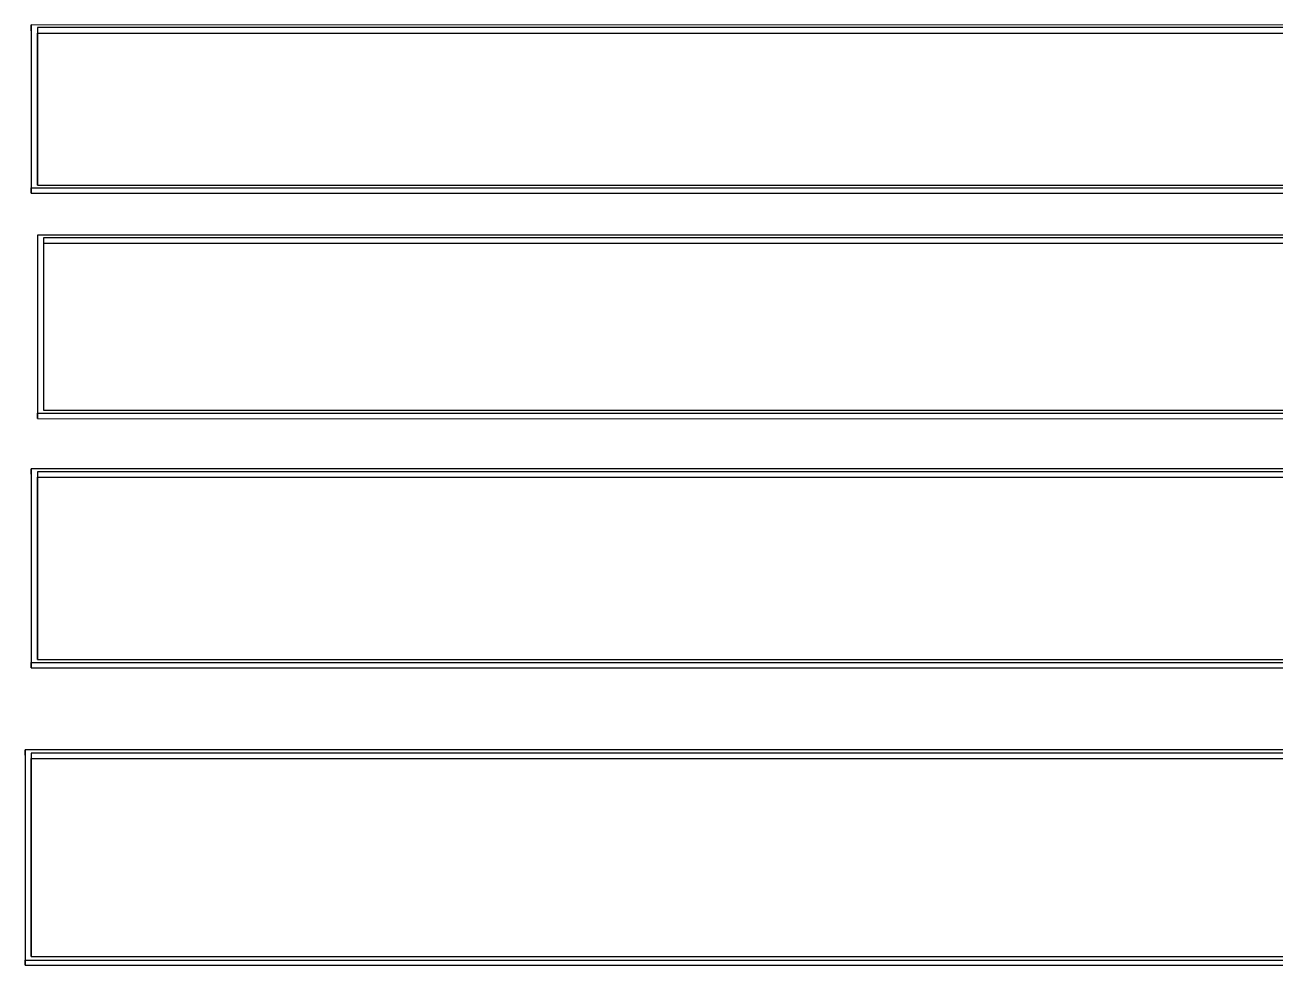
# Model space of a CAD drawing. Header units: millimetres. Extents: x 2371 to 4515, y 843 to 2359.
# Drawn here: x 2896.99 to 2907.04, y 2130.16 to 2137.71 of the extents above; entities that cross this region are included whole.
import ezdxf

# ---------------------------------------------------------------- set-up
doc = ezdxf.new("R2010")
doc.units = ezdxf.units.MM

msp = doc.modelspace()

# ---------------------------------------------------------------- linework, layer by layer
at = {"color": 7, "linetype": 'Continuous', "lineweight": 25}
for p, q in [((2897.045, 2137.66), (2897.045, 2137.706)), ((2919.028, 2137.705), (2897.045, 2137.706)), ((2918.978, 2137.686), (2897.095, 2137.686)), ((2897.095, 2137.641), (2918.978, 2137.641)), ((2897.045, 2136.698), (2897.045, 2136.355)), ((2897.045, 2136.355), (2897.045, 2136.4)), ((2897.045, 2136.4), (2919.028, 2136.399)), ((2897.045, 2136.355), (2919.028, 2136.355)), ((2897.095, 2136.421), (2918.978, 2136.42)), ((2897.095, 2136.02), (2897.095, 2135.976)), ((2919.078, 2136.02), (2897.095, 2136.02)), ((2897.145, 2135.999), (2919.028, 2135.999)), ((2897.145, 2135.955), (2897.145, 2135.999)), ((2897.145, 2135.955), (2919.028, 2135.955)), ((2897.095, 2134.746), (2897.095, 2134.546)), ((2897.095, 2134.546), (2897.095, 2134.589)), ((2897.095, 2134.589), (2919.078, 2134.589)), ((2897.095, 2134.546), (2919.078, 2134.545)), ((2919.028, 2134.611), (2897.145, 2134.612)), ((2897.045, 2134.1), (2897.045, 2134.143)), ((2919.028, 2134.143), (2897.045, 2134.143)), ((2918.978, 2134.119), (2897.095, 2134.12)), ((2897.095, 2134.077), (2918.978, 2134.077)), ((2897.045, 2132.953), (2897.045, 2132.546)), ((2897.095, 2132.612), (2918.978, 2132.612)), ((2897.045, 2132.546), (2897.045, 2132.588)), ((2897.045, 2132.588), (2919.028, 2132.587)), ((2897.045, 2132.546), (2919.028, 2132.546)), ((2896.995, 2131.845), (2896.995, 2131.886)), ((2908.978, 2131.886), (2896.995, 2131.886)), ((2908.928, 2131.86), (2897.045, 2131.86)), ((2897.045, 2131.819), (2908.928, 2131.819)), ((2896.995, 2130.6), (2896.995, 2130.16)), ((2896.995, 2130.16), (2896.995, 2130.2)), ((2896.995, 2130.2), (2908.978, 2130.2)), ((2897.045, 2130.227), (2908.928, 2130.227)), ((2896.995, 2130.16), (2908.978, 2130.16))]:
    msp.add_line(p, q, dxfattribs=at)
for points, knots in [([(2897.045, 2137.706), (2897.045, 2137.579), (2897.045, 2137.326), (2897.045, 2136.892), (2897.045, 2136.579), (2897.045, 2136.4)], [0, 0, 0, 0, 0.300085, 0.60017, 1, 1, 1, 1]), ([(2897.095, 2137.686), (2897.095, 2137.56), (2897.095, 2137.306), (2897.095, 2136.885), (2897.095, 2136.586), (2897.095, 2136.421)], [0, 0, 0, 0, 0.309667, 0.619333, 1, 1, 1, 1]), ([(2897.095, 2136.421), (2897.095, 2136.514), (2897.095, 2136.717), (2897.095, 2137.128), (2897.095, 2137.436), (2897.095, 2137.641)], [0, 0, 0, 0, 0.2235818, 0.4824551, 1, 1, 1, 1]), ([(2897.095, 2136.02), (2897.095, 2135.881), (2897.095, 2135.603), (2897.095, 2135.127), (2897.095, 2134.785), (2897.095, 2134.589)], [0, 0, 0, 0, 0.300085, 0.60017, 1, 1, 1, 1]), ([(2897.145, 2134.612), (2897.145, 2134.759), (2897.145, 2135.053), (2897.145, 2135.516), (2897.145, 2135.827), (2897.145, 2135.999)], [0, 0, 0, 0, 0.309667, 0.619333, 1, 1, 1, 1]), ([(2897.145, 2134.612), (2897.145, 2134.716), (2897.145, 2134.939), (2897.145, 2135.391), (2897.145, 2135.729), (2897.145, 2135.955)], [0, 0, 0, 0, 0.226561, 0.484441, 1, 1, 1, 1]), ([(2897.045, 2134.143), (2897.045, 2133.991), (2897.045, 2133.688), (2897.045, 2133.171), (2897.045, 2132.8), (2897.045, 2132.588)], [0, 0, 0, 0, 0.300085, 0.60017, 1, 1, 1, 1]), ([(2897.095, 2134.12), (2897.095, 2133.968), (2897.095, 2133.664), (2897.095, 2133.163), (2897.095, 2132.808), (2897.095, 2132.612)], [0, 0, 0, 0, 0.309667, 0.619333, 1, 1, 1, 1]), ([(2897.095, 2132.612), (2897.095, 2132.727), (2897.095, 2132.97), (2897.095, 2133.463), (2897.095, 2133.831), (2897.095, 2134.077)], [0, 0, 0, 0, 0.2291, 0.486134, 1, 1, 1, 1]), ([(2896.995, 2131.886), (2896.995, 2131.721), (2896.995, 2131.391), (2896.995, 2130.831), (2896.995, 2130.429), (2896.995, 2130.2)], [0, 0, 0, 0, 0.300085, 0.60017, 1, 1, 1, 1]), ([(2897.045, 2131.86), (2897.045, 2131.695), (2897.045, 2131.365), (2897.045, 2130.822), (2897.045, 2130.438), (2897.045, 2130.227)], [0, 0, 0, 0, 0.30968, 0.61936, 1, 1, 1, 1]), ([(2897.045, 2130.227), (2897.045, 2130.353), (2897.045, 2130.617), (2897.045, 2131.152), (2897.045, 2131.552), (2897.045, 2131.819)], [0, 0, 0, 0, 0.231444, 0.487696, 1, 1, 1, 1])]:
    msp.add_open_spline(points, degree=3, knots=knots, dxfattribs=at)

doc.saveas('drawing.dxf')
